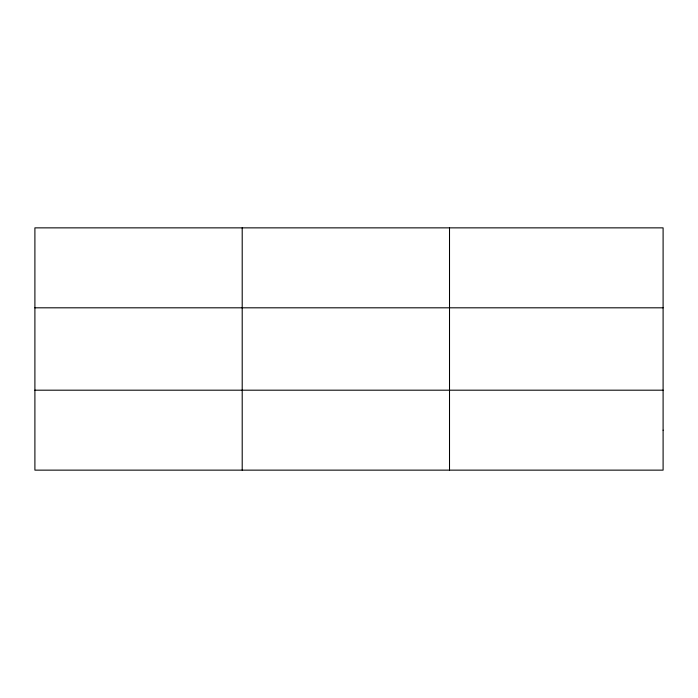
<?xml version="1.0" encoding="UTF-8"?>
<svg xmlns="http://www.w3.org/2000/svg" width="698" height="698" viewBox="0 0 698 698"><rect width="100%" height="100%" fill="white"/><g stroke="black" fill="none" stroke-linecap="round" stroke-linejoin="round"><path stroke-width="1.05" d="M242.206 227.862L242.206 470.138M449.512 227.862L449.512 470.138M34.9 307.809L663.1 307.809M34.9 390.191L663.1 390.191M663.1 430.16L663.1 470.138L34.9 470.138L34.9 227.862L663.1 227.862L663.1 430.16"/></g></svg>
